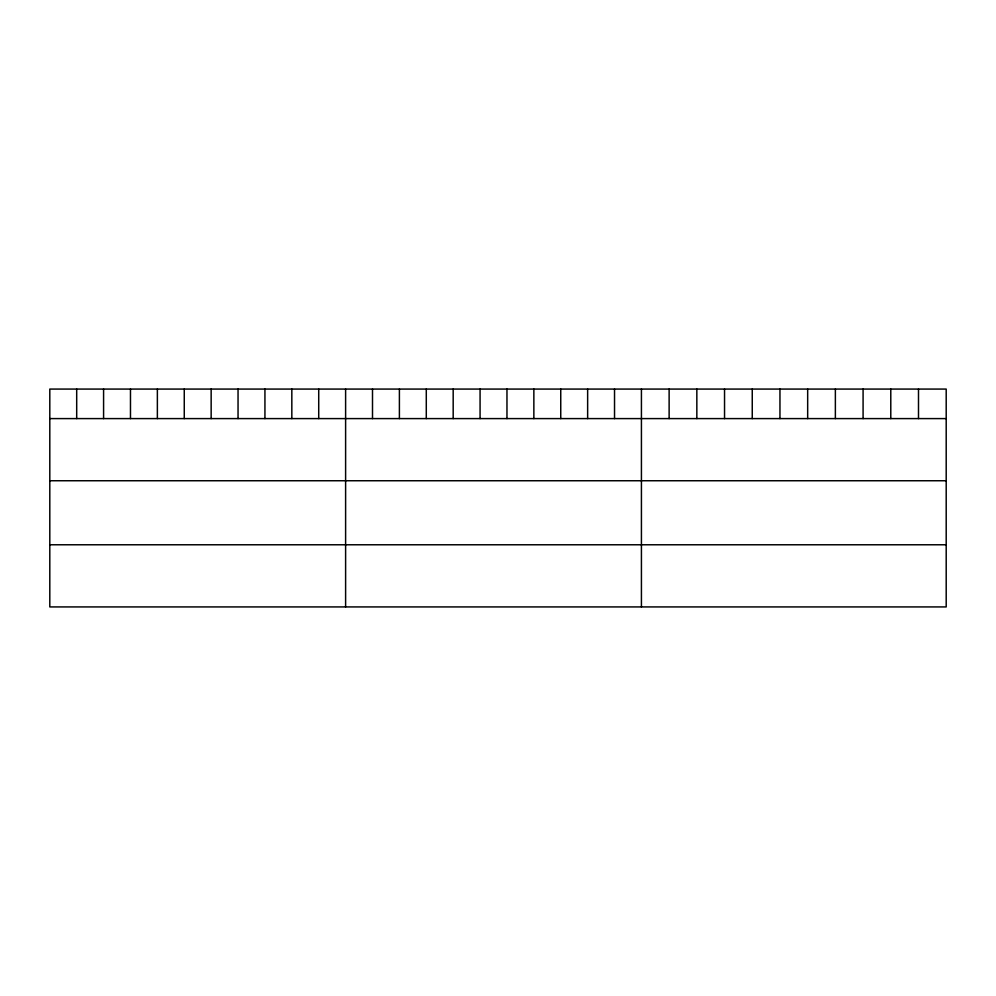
<?xml version="1.0" encoding="UTF-8"?>
<svg xmlns="http://www.w3.org/2000/svg" width="996" height="996" viewBox="0 0 996 996"><rect width="100%" height="100%" fill="white"/><g stroke="black" fill="none" stroke-linecap="round" stroke-linejoin="round"><path stroke-width="1.49" d="M946.2 418.594L946.2 606.925L49.8 606.925L49.8 389.075L946.2 389.075L946.2 418.594L49.8 418.594M49.8 480.744L946.2 480.744M49.8 544.775L946.2 544.775M918.499 389.075L918.499 418.594M890.785 389.075L890.785 418.594M863.084 389.075L863.084 418.594M835.37 389.075L835.37 418.594M807.669 389.075L807.669 418.594M779.955 389.075L779.955 418.594M752.254 389.075L752.254 418.594M724.54 389.075L724.54 418.594M696.839 389.075L696.839 418.594M669.125 389.075L669.125 418.594M641.424 389.075L641.424 606.925M614.532 389.075L614.532 418.594M587.64 389.075L587.64 418.594M560.748 389.075L560.748 418.594M533.856 389.075L533.856 418.594M506.964 389.075L506.964 418.594M480.072 389.075L480.072 418.594M453.18 389.075L453.18 418.594M426.288 389.075L426.288 418.594M399.396 389.075L399.396 418.594M372.504 389.075L372.504 418.594M345.612 389.075L345.612 606.925M318.72 389.075L318.72 418.594M291.828 389.075L291.828 418.594M264.936 389.075L264.936 418.594M238.044 389.075L238.044 418.594M211.152 389.075L211.152 418.594M184.26 389.075L184.26 418.594M157.368 389.075L157.368 418.594M130.476 389.075L130.476 418.594M103.584 389.075L103.584 418.594M76.692 389.075L76.692 418.594"/></g></svg>
